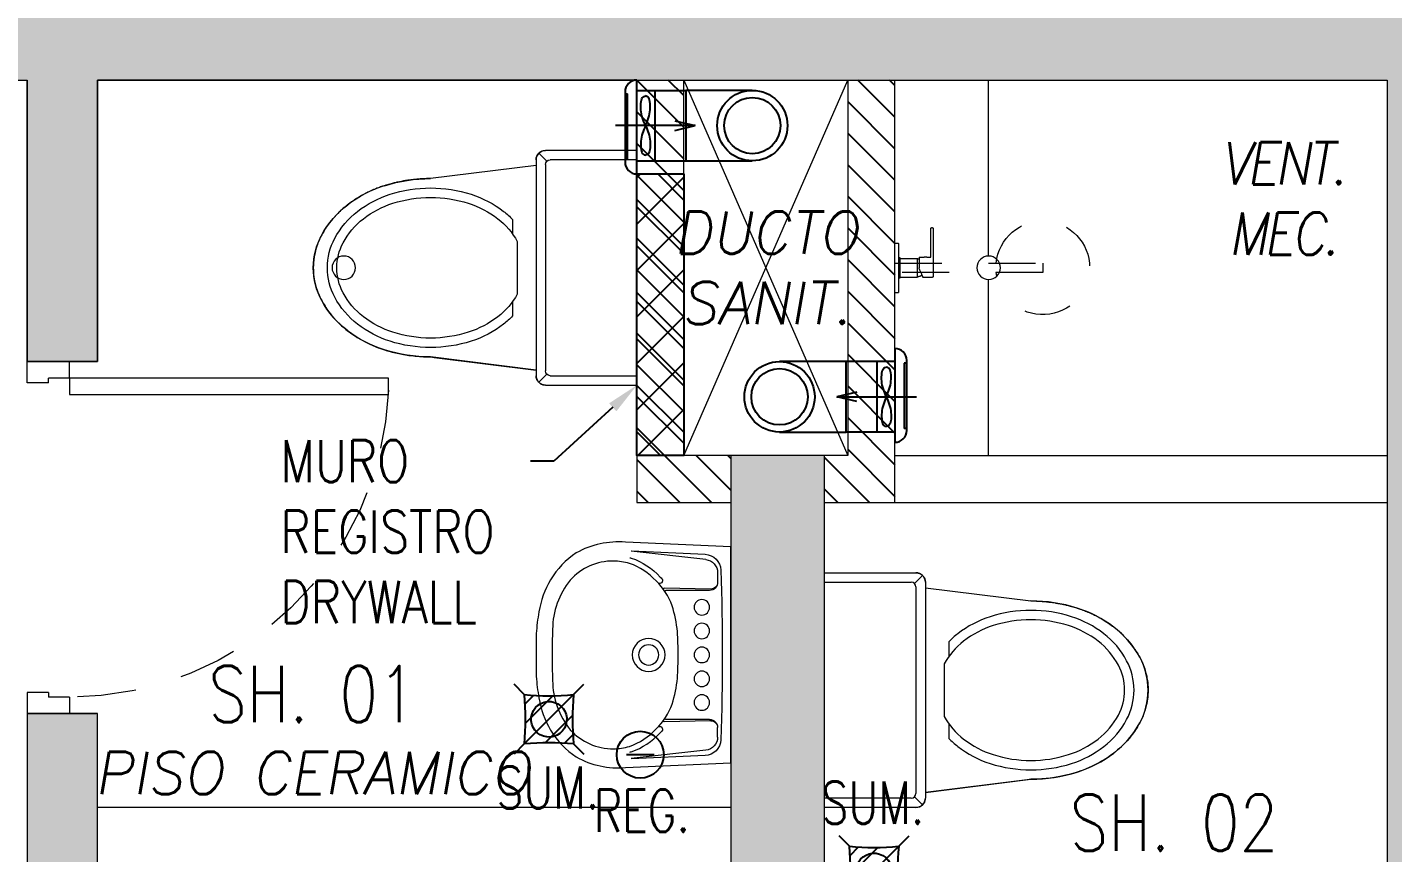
# Model space of a CAD drawing. Header units: millimetres. Extents: x -3 to 53, y -110 to 39.
# Drawn here: x 2.95 to 5.862, y -49.829 to -48.07 of the extents above; entities that cross this region are included whole.
import ezdxf
from ezdxf import colors
from ezdxf.entities.mleader import LeaderData, LeaderLine
from ezdxf.enums import TextEntityAlignment as Align
from ezdxf.math import Vec2, Vec3

# ---------------------------------------------------------------- set-up
doc = ezdxf.new("R2010")
doc.units = ezdxf.units.MM
doc.linetypes.add('HIDDEN2', pattern=[0.1875, 0.125, -0.0625])
for name, color, linetype in [('A-EST HATCH', 8, 'Continuous'), ('A-EST PLACAS', 8, 'Continuous'), ('A-LINEAS', 8, 'Continuous'), ('A-MURO BAJO', 8, 'Continuous'), ('A-SANITARIOS', 8, 'Continuous'), ('A-TEXTO-ACABADO PISO', 8, 'Continuous'), ('A-TEXTO-INDICACIONES', 8, 'Continuous'), ('DLP_MOBILIARIO', 8, 'Continuous'), ('DLP_TEXTO AMBIENTE', 8, 'Continuous'), ('L-06_EQ-FIN-CONT', 8, 'Continuous'), ('L3 Equipos y Ductos', 8, 'Continuous'), ('L4 Linea mediana', 8, 'Continuous'), ('L6 Linea fina', 8, 'Continuous')]:
    doc.layers.add(name, color=color, linetype=linetype)
doc.layers.add('A-MUROS', color=8, linetype='Continuous', lineweight=30)
doc.styles.add('ROMANS', font='ROMANS.shx', dxfattribs={"oblique": 10})
doc.styles.add('TXT_COTAS', font='romans.shx', dxfattribs={"width": 0.8})

# ---------------------------------------------------------------- blocks, each defined once
blk = doc.blocks.new('EST.P11')
at = {"layer": 'A-EST HATCH', "lineweight": 0}
h = blk.add_hatch(color=8, dxfattribs=at)
h.dxf.hatch_style = 1
h.paths.add_polyline_path([(10.5, -2.74), (10.5, 3.375), (12.15, 3.375), (12.15, 3.525), (10.35, 3.525), (10.35, 2.65), (8.85, 2.65), (8.85, 3.15), (8.7, 3.15), (8.7, 2.5), (10.35, 2.5), (10.35, -2.74)])
h.paths.add_polyline_path([(18.45, 7.325), (20.05, 7.325), (20.05, 10.425), (18.85, 10.425), (18.85, 10.575), (20.2, 10.575), (20.2, 7.175), (18.45, 7.175)])
h.paths.add_polyline_path([(17.65, 10.575), (17.5, 10.575), (17.5, 7.175), (17.65, 7.175)])
h.paths.add_polyline_path([(11.85, 11.05), (11.85, 10.9), (12, 10.9), (12, 7.825), (12.15, 7.825), (12.15, 11.05)])
h.paths.add_polyline_path([(22.45, 4.725), (13.05, 4.725), (13.05, 4.875), (16.6, 4.875), (16.6, 6.275), (16.8, 6.275), (16.8, 4.875), (19.7, 4.875), (19.7, 6.275), (19.85, 6.275), (19.85, 4.875), (22.25, 4.875), (22.25, 6.125), (20.6, 6.125), (20.6, 6.275), (22.875, 6.275), (22.875, 6.125), (22.45, 6.125)])
h.paths.add_polyline_path([(15.1, 10.425), (15.1, 7.325), (16.7, 7.325), (16.7, 7.175), (14.95, 7.175), (14.95, 10.575), (16.3, 10.575), (16.3, 10.425)])
h.paths.add_polyline_path([(10.35, 5.75), (8.7, 5.75), (8.7, 5.1), (8.85, 5.1), (8.85, 5.6), (10.35, 5.6), (10.35, 4.725), (12.15, 4.725), (12.15, 4.875), (10.5, 4.875), (10.5, 10.99), (10.35, 10.99)])
h.paths.add_polyline_path([(5.85, 10.9), (5.25, 10.9), (5.25, 11.05), (6, 11.05), (6, 7.65), (4.85, 7.65), (4.85, 7.8), (5.85, 7.8)])
h.paths.add_polyline_path([(4.05, 11.05), (4.05, 7.65), (3.9, 7.65), (3.9, 11.05)])
h.paths.add_polyline_path([(3.1, 7.8), (1.5, 7.8), (1.5, 10.9), (2.7, 10.9), (2.7, 11.05), (1.35, 11.05), (1.35, 7.65), (3.1, 7.65)])
h.paths.add_polyline_path([(4.05, -2.8), (4.05, 0.6), (3.9, 0.6), (3.9, -2.8)])
h.paths.add_polyline_path([(3.1, 0.45), (1.5, 0.45), (1.5, -2.65), (2.7, -2.65), (2.7, -2.8), (1.35, -2.8), (1.35, 0.6), (3.1, 0.6)])
h.paths.add_polyline_path([(8.7, -0.35), (8.85, -0.35), (8.85, -2.65), (9, -2.65), (9, -2.8), (8.7, -2.8)])
h.paths.add_polyline_path([(18.45, 0.925), (20.05, 0.925), (20.05, -2.175), (18.85, -2.175), (18.85, -2.325), (20.2, -2.325), (20.2, 1.075), (18.45, 1.075)])
h.paths.add_polyline_path([(17.65, -2.325), (17.5, -2.325), (17.5, 1.075), (17.65, 1.075)])
h.paths.add_polyline_path([(12.15, -2.8), (11.85, -2.8), (11.85, -2.65), (12, -2.65), (12, 0.425), (12.15, 0.425)])
h.paths.add_polyline_path([(15.1, -2.175), (15.1, 0.925), (16.7, 0.925), (16.7, 1.075), (14.95, 1.075), (14.95, -2.325), (16.3, -2.325), (16.3, -2.175)])
h.paths.add_polyline_path([(6, -2.8), (6, 0.6), (4.85, 0.6), (4.85, 0.45), (5.85, 0.45), (5.85, -2.65), (5.25, -2.65), (5.25, -2.8)])
h.paths.add_polyline_path([(3.0968, 5.55), (2.95, 5.55), (2.95, 6.75), (5.1, 6.75), (5.1, 6.6), (4.65, 6.6), (4.65, 5), (4.45, 5), (4.45, 6.6), (3.1, 6.6), (3.1, 5.55)], flags=17)
h.paths.add_polyline_path([(3.0968, 2.7), (2.95, 2.7), (2.95, 1.5), (5.1, 1.5), (5.1, 1.65), (4.65, 1.65), (4.65, 3.25), (4.45, 3.25), (4.45, 1.65), (3.1, 1.65), (3.1, 2.7)], flags=17)
h.paths.add_polyline_path([(8.8501, 4.2), (6, 4.2), (6, 6.75), (5.85, 6.75), (5.85, 4.2), (3.1, 4.2), (3.1, 4.8), (2.95, 4.8), (2.95, 4.2), (0.15, 4.2), (0.15, 8.25), (0, 8.25), (0, 0), (0.15, 0), (0.15, 4.05), (2.95, 4.05), (2.95, 3.45), (3.1, 3.45), (3.1, 4.05), (5.85, 4.05), (5.85, 1.5), (6, 1.5), (6, 4.05), (8.8501, 4.05)])
h.paths.add_polyline_path([(8.7, 11.05), (8.7, 8.6), (8.85, 8.6), (8.85, 10.9), (9, 10.9), (9, 11.05)])
h.paths.add_polyline_path([(22.9, 4.725), (25, 4.725), (25, 4.875), (23.05, 4.875), (23.05, 8.575), (25, 8.575), (25, 8.725), (23.05, 8.725), (23.05, 10.575), (22.2, 10.575), (22.2, 10.425), (22.9, 10.425)])
h.paths.add_polyline_path([(26.7, 4.725), (26.85, 4.725), (26.85, 8.725), (26.7, 8.725)])
h.paths.add_polyline_path([(47.1, 1.5), (45.2, 1.5), (45.2, 1.65), (46.95, 1.65), (46.95, 4.05), (41.1999, 4.05), (41.1999, 4.2), (46.95, 4.2), (46.95, 6.6), (45.2, 6.6), (45.2, 6.75), (47.1, 6.75)])
h.paths.add_polyline_path([(24.05, 3.525), (25.9, 3.525), (25.9, 3.375), (24.05, 3.375)], flags=17)
h.paths.add_polyline_path([(21.05, 1.975), (21.05, 2.125), (22.85, 2.125), (22.85, 3.375), (20.3, 3.375), (20.3, 1.975), (20.15, 1.975), (20.15, 3.375), (16.8, 3.375), (16.8, 1.975), (16.6, 1.975), (16.6, 3.375), (13.05, 3.375), (13.05, 3.525), (23.05, 3.525), (23.05, 1.975)])
h.paths.add_polyline_path([(23.05, 1.95), (23.05, -1.775), (26.7, -1.775), (26.7, 0.875), (24.35, 0.875), (24.35, 1.425), (24.05, 1.425), (24.05, 1.575), (24.5, 1.575), (24.5, 1.025), (26.7, 1.025), (26.7, 3.525), (26.85, 3.525), (26.85, -1.925), (23.05, -1.925), (23.05, -2.325), (22.2, -2.325), (22.2, -2.175), (22.9, -2.175), (22.9, 1.95)])
h.paths.add_polyline_path([(43.75, 7.8), (45.35, 7.8), (45.35, 7.6), (43.75, 7.6)])
h.paths.add_polyline_path([(43.75, 0.65), (45.35, 0.65), (45.35, 0.45), (43.75, 0.45)])
h.paths.add_polyline_path([(30.85, 2.375), (30.85, 3.525), (29.75, 3.525), (29.75, 2.375), (29.9, 2.375), (29.9, 3.375), (30.75, 3.375), (30.75, 2.375)])
h.paths.add_polyline_path([(39.5497, 4.875), (39.5497, 4.725), (39.7, 4.725), (39.7, 5.6), (41.1999, 5.6), (41.1999, 5.1009), (41.35, 5.1009), (41.35, 5.75), (39.7, 5.75), (39.7, 7.75), (39.55, 7.75), (39.55, 4.875)])
edge = h.paths.add_edge_path()
edge.add_line((30.85, 4.725), (30.85, 4.875))
edge.add_line((30.85, 4.875), (30.85, 5.875))
edge.add_line((30.85, 5.875), (30.75, 5.875))
edge.add_line((30.75, 5.875), (30.75, 4.875))
edge.add_line((30.75, 4.875), (30.35, 4.875))
edge.add_line((30.35, 4.875), (30.35, 5.875))
edge.add_line((30.35, 5.875), (30.2, 5.875))
edge.add_line((30.2, 5.875), (30.2, 4.725))
edge.add_line((30.2, 4.725), (30.85, 4.725))
h.paths.add_polyline_path([(33.45, 5.55), (33.45, 4.95), (33.25, 4.95), (33.25, 5.55), (33.3, 5.55), (33.3, 7.7501), (33.45, 7.7501)])
h.paths.add_polyline_path([(33.45, 2.7), (33.45, 3.3), (33.25, 3.3), (33.25, 2.7), (33.3, 2.7), (33.3, 0.4999), (33.45, 0.4999)])
at = {"layer": 'A-EST PLACAS', "color": 8, "lineweight": 0}
for points in [[(8.8501, 4.2), (6, 4.2), (6, 6.75), (5.85, 6.75), (5.85, 4.2), (3.1, 4.2), (3.1, 4.8), (2.95, 4.8), (2.95, 4.2), (0.15, 4.2), (0.15, 8.25), (0, 8.25), (0, 0), (0.15, 0), (0.15, 4.05), (2.95, 4.05), (2.95, 3.45), (3.1, 3.45), (3.1, 4.05), (5.85, 4.05), (5.85, 1.5), (6, 1.5), (6, 4.05), (8.8501, 4.05)], [(3.0968, 2.7), (2.95, 2.7), (2.95, 1.5), (5.1, 1.5), (5.1, 1.65), (4.65, 1.65), (4.65, 3.25), (4.45, 3.25), (4.45, 1.65), (3.1, 1.65), (3.1, 2.7)]]:
    blk.add_lwpolyline(points, close=True, dxfattribs=at)
blk = doc.blocks.new('*U254')
at = {"color": 8}
for p, q in [((-0.0526, 0.0526), (-0.0746, 0.0746)), ((0.0526, 0.0526), (0.0746, 0.0746)), ((-0.0526, -0.0526), (0.0526, 0.0526)), ((-0.051, 0.0331), (-0.0331, 0.051)), ((-0.0501, -0.008), (0.008, 0.05)), ((-0.008, -0.05), (0.0501, 0.008)), ((-0.0526, -0.0526), (-0.0746, -0.0746)), ((0.0331, -0.051), (0.051, -0.0331)), ((0.0526, -0.0526), (0.0746, -0.0746))]:
    blk.add_line(p, q, dxfattribs=at)
for centre, major_axis, start_param, end_param in [((0, 0.5882), (0.1673, 0.5115), 3.359812, 3.55544), ((-0.5912, 0), (-0.5144, 0.1682), 3.360366, 3.554886), ((0, 0), (0.0118, 0.036), 5.813820330443059, 12.09700563762265), ((0.5912, 0), (-0.5144, 0.1682), 0.218773, 0.413293), ((0, -0.5882), (-0.5115, 0.1673), -1.352577, -1.156949)]:
    blk.add_ellipse(centre, major_axis=major_axis, ratio=1, start_param=start_param, end_param=end_param, dxfattribs=at)
at = {"layer": 'A-TEXTO-INDICACIONES', "color": 8, "style": 'ROMANS', "width": 0.75}
blk.add_text('SUM.', height=0.09, dxfattribs=at).set_placement((-0.1125, -0.1903))
blk = doc.blocks.new('*U255')
at = {"color": 8}
for p, q in [((-0.0526, 0.0526), (-0.0746, 0.0746)), ((0.0526, 0.0526), (0.0746, 0.0746)), ((-0.0526, -0.0526), (0.0526, 0.0526)), ((-0.051, 0.0331), (-0.0331, 0.051)), ((-0.0501, -0.008), (0.008, 0.05)), ((-0.008, -0.05), (0.0501, 0.008)), ((-0.0526, -0.0526), (-0.0746, -0.0746)), ((0.0331, -0.051), (0.051, -0.0331)), ((0.0526, -0.0526), (0.0746, -0.0746))]:
    blk.add_line(p, q, dxfattribs=at)
for centre, major_axis, start_param, end_param in [((0, 0.5882), (0.1673, 0.5115), 3.359812, 3.55544), ((-0.5912, 0), (-0.5144, 0.1682), 3.360366, 3.554886), ((0, 0), (0.0118, 0.036), 5.813820330443059, 12.09700563762265), ((0.5912, 0), (-0.5144, 0.1682), 0.218773, 0.413293), ((0, -0.5882), (-0.5115, 0.1673), -1.352577, -1.156949)]:
    blk.add_ellipse(centre, major_axis=major_axis, ratio=1, start_param=start_param, end_param=end_param, dxfattribs=at)
at = {"layer": 'A-TEXTO-INDICACIONES', "color": 8, "style": 'ROMANS', "width": 0.75}
blk.add_text('SUM.', height=0.09, dxfattribs=at).set_placement((-0.1125, 0.1003))
blk = doc.blocks.new('*U258')
at = {"color": 8, "linetype": 'Continuous'}
blk.add_line((0.0296, 0), (-0.0296, 0), dxfattribs=at)
blk.add_circle((0, 0), 0.05, dxfattribs=at)
at = {"layer": 'A-TEXTO-INDICACIONES', "color": 8, "style": 'ROMANS', "width": 0.75}
blk.add_text('REG.', height=0.09, dxfattribs=at).set_placement((-0.0994, -0.1644))
blk = doc.blocks.new('IISS P11')
at = {"ltscale": 0.05}
for name, p in [('*U254', (2.7124, -8.3622, 0)), ('*U258', (2.907, -8.4376, 0)), ('*U255', (3.4055, -8.6853, 0))]:
    blk.add_blockref(name, p, dxfattribs=at)
blk = doc.blocks.new('TEXTO AMBIENTES P11')
at = {"layer": 'A-TEXTO-ACABADO PISO', "color": 8, "lineweight": 0, "insert": (2.2081, -8.4314), "char_height": 0.09, "attachment_point": 2, "rotation": 0, "style": 'ROMANS'}
blk.add_mtext_dynamic_manual_height_columns('PISO CERAMICO', width=1.20225, gutter_width=12.5, heights=[0], dxfattribs=at)
at = {"layer": 'DLP_TEXTO AMBIENTE', "color": 8, "lineweight": 0, "style": 'ROMANS', "width": 0.8}
for s, p in [('SH. 01', (2.2081, -8.3686)), ('SH. 02', (4.0451, -8.6427))]:
    blk.add_text(s, height=0.12, dxfattribs=at).set_placement(p, align=Align.CENTER)
blk = doc.blocks.new('TEXTO DUCTOS PT')
at = {"layer": 'A-TEXTO-INDICACIONES', "insert": (3.175, -7.4), "char_height": 0.09, "width": 0.4157, "attachment_point": 5, "style": 'ROMANS'}
blk.add_mtext('\\pxsm1,t16;DUCTO SANIT.', dxfattribs=at)
blk = doc.blocks.new('ducha marsano')
at = {"color": 8, "linetype": 'HIDDEN2', "lineweight": 0, "ltscale": 0.5, "extrusion": (-4.9425e-10, -7.91123e-10, -1)}
for p, q in [((-0.01, 0), (0.01, 0)), ((0.01, 0), (0.01, -0.3155)), ((-0.01, -0.3155), (-0.01, 0)), ((-0.0155, -0.058), (-0.0157, -0.058)), ((0.0225, -0.0515), (-0.0001, -0.0515)), ((0.0225, -0.0515), (0.0225, -0.0627)), ((-0.0205, -0.08), (-0.0205, -0.0601)), ((0.021, -0.0815), (-0.019, -0.0815)), ((0.025, -0.0815), (0.021, -0.0815)), ((0.0225, -0.0682), (0.0225, -0.077)), ((0.0225, -0.077), (0.025, -0.077)), ((0.025, -0.077), (0.0771, -0.077)), ((0.0771, -0.0815), (0.025, -0.0815)), ((0.0771, -0.077), (0.0816, -0.077)), ((0.0816, -0.0815), (0.0771, -0.0815)), ((0.0816, -0.077), (0.082, -0.077)), ((0.082, -0.0815), (0.0816, -0.0815)), ((0.082, -0.077), (0.084, -0.077)), ((0.084, -0.0815), (0.082, -0.0815)), ((0.0855, -0.0785), (0.0855, -0.08)), ((0.01, -0.3155), (-0.01, -0.3155))]:
    blk.add_line(p, q, dxfattribs=at)
for centre, radius, start, end in [((-0.0004, -0.0462), 0.02, 323.9581, 354.9298), ((0.0004, -0.0462), 0.02, 185.0702, 195.2705), ((0.019, -0.08), 0.0015, 270, 360), ((-0.084, -0.0785), 0.0015, 90, 180), ((-0.084, -0.08), 0.0015, 180, 270), ((0, -0.3155), 0.1, 95.7392, 84.2608)]:
    blk.add_arc(centre, radius, start, end, dxfattribs=at)
at = {"color": 8, "linetype": 'HIDDEN2', "lineweight": 0, "ltscale": 0.5, "extrusion": (-4.94252e-10, -7.91124e-10, -1)}
blk.add_ellipse((0, -0.0515), major_axis=(-0.0225, -0.0095), ratio=0.001448, start_param=0.425436, end_param=1.567366, dxfattribs=at)
at = {"color": 8, "linetype": 'HIDDEN2', "lineweight": 0, "ltscale": 0.5}
for points, degree in [([(-0.0305, 0), (0, 0), (0.0305, 0)], 2), ([(0.0305, 0), (0.0415, 0), (0.0525, 0)], 2), ([(0.0525, 0), (0.0525, -0.0038), (0.0525, -0.0075)], 2), ([(-0.0525, 0), (-0.0525, -0.0038), (-0.0525, -0.0075)], 2), ([(-0.0525, 0), (-0.0415, 0), (-0.0305, 0)], 2), ([(-0.0525, -0.0075), (-0.0525, -0.0075), (-0.0525, -0.0075)], 2), ([(0.0305, -0.008), (0, -0.008), (-0.0305, -0.008)], 2), ([(-0.0215, -0.008), (-0.0215, -0.0093), (-0.0215, -0.0105)], 2), ([(-0.021, -0.011), (-0.007, -0.011), (0.007, -0.011), (0.021, -0.011)], 3), ([(-0.02, -0.011), (-0.02, -0.0294), (-0.02, -0.0477)], 2), ([(0.02, -0.011), (0.02, -0.0294), (0.02, -0.0477)], 2), ([(0.0215, -0.008), (0.0215, -0.0093), (0.0215, -0.0105)], 2), ([(-0.0197, -0.048), (0, -0.048), (0.0197, -0.048)], 2)]:
    blk.add_open_spline(points, degree=degree, dxfattribs=at)
for points, weights in [([(-0.0525, -0.0075), (-0.0525, -0.0075), (-0.0525, -0.0075)], [1, 0.990847086912, 0.982266230892]), ([(-0.052, -0.008), (-0.0525, -0.008), (-0.0525, -0.0075)], [1, 0.707106781193, 1]), ([(-0.0215, -0.0105), (-0.0215, -0.011), (-0.021, -0.011)], [1, 0.70710678154, 1]), ([(0.0211, -0.011), (0.0211, -0.011), (0.021, -0.011)], [1, 0.992411795776, 1]), ([(0.052, -0.008), (0.0521, -0.008), (0.0521, -0.008)], [1, 0.992411795771, 1]), ([(-0.02, -0.0477), (-0.02, -0.048), (-0.0197, -0.048)], [1, 0.707106780138, 1]), ([(0.02, -0.0477), (0.02, -0.048), (0.0197, -0.048)], [1, 0.707106779703, 1])]:
    blk.add_rational_spline(points, weights, degree=2, dxfattribs=at)
for points, knots in [([(-0.0305, -0.008), (-0.0332, -0.008), (-0.0374, -0.008), (-0.0424, -0.008), (-0.0458, -0.008), (-0.0486, -0.008), (-0.0512, -0.008), (-0.052, -0.008), (-0.052, -0.008)], [0, 0, 0, 0, 8.104572, 12.495263, 16.885954, 21.276645, 25.667336, 33.771908, 33.771908, 33.771908, 33.771908]), ([(0.052, -0.008), (0.052, -0.008), (0.0512, -0.008), (0.0486, -0.008), (0.0458, -0.008), (0.0424, -0.008), (0.0374, -0.008), (0.0332, -0.008), (0.0305, -0.008)], [0, 0, 0, 0, 8.104572, 12.495263, 16.885954, 21.276645, 25.667336, 33.771908, 33.771908, 33.771908, 33.771908]), ([(0.0225, -0.0682), (0.0225, -0.0682), (0.0225, -0.0682), (0.0225, -0.0679), (0.0224, -0.0677), (0.0224, -0.0672), (0.0224, -0.0669), (0.0223, -0.0662), (0.0223, -0.0658), (0.0223, -0.0652), (0.0223, -0.0648), (0.0224, -0.0641), (0.0224, -0.0638), (0.0224, -0.0633), (0.0225, -0.0631), (0.0225, -0.0628), (0.0225, -0.0627), (0.0225, -0.0627)], [0.4148436, 0.4148436, 0.4148436, 0.4148436, 0.5185541, 0.5185541, 0.6222645, 0.6222645, 0.7259759, 0.7259759, 0.8296873, 0.8296873, 0.9333987, 0.9333987, 1.03711, 1.03711, 1.1408205, 1.1408205, 1.2445309, 1.2445309, 1.2445309, 1.2445309])]:
    blk.add_open_spline(points, degree=3, knots=knots, dxfattribs=at)
for points, weights, degree, knots in [([(0.0211, -0.011), (0.0211, -0.011), (0.0211, -0.011), (0.0211, -0.011), (0.0214, -0.0109), (0.0215, -0.0107), (0.0215, -0.0105)], [0.918641037743, 0.918640949346, 0.918640860949, 0.918640772552, 0.789223156395, 0.789223156395, 0.918640772552], 3, [0.1238988, 0.1238988, 0.1238988, 0.1238988, 0.1238993, 0.1238993, 0.1238993, 0.78603, 0.78603, 0.78603, 0.78603]), ([(0.0521, -0.008), (0.0521, -0.008), (0.0521, -0.008), (0.0525, -0.0079), (0.0525, -0.0075)], [0.918641037749, 0.918640905153, 0.918640772558, 0.724517853988, 0.918640772558], 2, [0.1238988, 0.1238988, 0.1238988, 0.1238993, 0.1238993, 0.7860311, 0.7860311, 0.7860311])]:
    blk.add_rational_spline(points, weights, degree=degree, knots=knots, dxfattribs=at)
blk = doc.blocks.new('SIFON JET_PLANTA')
at = {"color": 8, "lineweight": 0, "extrusion": (-2.64698e-23, 6.61744e-24, -1)}
for p, q in [((-0.2149, 0.2323, 0), (-0.2142, 0.2356, 0)), ((-0.2142, 0.2356, 0), (-0.2129, 0.239, 0)), ((-0.2129, 0.239, 0), (-0.211, 0.2419, 0)), ((-0.211, 0.2419, 0), (-0.2091, 0.2441, 0)), ((-0.2091, 0.2441, 0), (-0.2077, 0.2455, 0)), ((-0.2077, 0.2455, 0), (-0.2055, 0.247, 0)), ((-0.2055, 0.247, 0), (-0.2007, 0.2492, 0)), ((-0.2007, 0.2492, 0), (-0.195, 0.25, 0)), ((-0.195, 0.25, 0), (-0.195, 0.25, 0)), ((-0.195, 0.25, 0), (-0.1605, 0.25, 0)), ((-0.1605, 0.25, 0), (-0.0975, 0.25, 0)), ((-0.0975, 0.25, 0), (-0.0323, 0.25, 0)), ((-0.0323, 0.25, 0), (0, 0.25, 0)), ((0, 0.25, 0), (0, -0.25, 0)), ((-0.4322, 0.191, 0), (-0.215, 0.2181, 0)), ((-0.215, 0.2278, 0), (-0.2149, 0.2323, 0)), ((-0.215, 0.2234, 0), (-0.215, 0.2278, 0)), ((-0.215, 0.2181, 0), (-0.215, 0.2234, 0)), ((-0.5465, 0.1722, 0), (-0.5385, 0.1749, 0)), ((-0.5385, 0.1749, 0), (-0.5346, 0.176, 0)), ((-0.5346, 0.176, 0), (-0.5265, 0.1784, 0)), ((-0.5265, 0.1784, 0), (-0.5216, 0.1797, 0)), ((-0.5216, 0.1797, 0), (-0.5148, 0.1813, 0)), ((-0.5148, 0.1813, 0), (-0.5079, 0.1829, 0)), ((-0.5079, 0.1829, 0), (-0.5016, 0.1842, 0)), ((-0.5016, 0.1842, 0), (-0.4865, 0.1867, 0)), ((-0.4865, 0.1867, 0), (-0.4763, 0.188, 0)), ((-0.4763, 0.188, 0), (-0.4726, 0.1884, 0)), ((-0.4726, 0.1884, 0), (-0.4636, 0.1892, 0)), ((-0.4636, 0.1892, 0), (-0.4549, 0.1897, 0)), ((-0.4549, 0.1897, 0), (-0.449, 0.1899, 0)), ((-0.449, 0.1899, 0), (-0.44, 0.19, 0)), ((-0.44, 0.19, 0), (-0.4322, 0.191, 0)), ((-0.6061, 0.142, 0), (-0.6, 0.1461, 0)), ((-0.6, 0.1461, 0), (-0.5963, 0.1484, 0)), ((-0.5963, 0.1484, 0), (-0.5908, 0.1517, 0)), ((-0.5908, 0.1517, 0), (-0.5862, 0.1543, 0)), ((-0.5862, 0.1543, 0), (-0.5794, 0.158, 0)), ((-0.5794, 0.158, 0), (-0.5693, 0.1629, 0)), ((-0.5693, 0.1629, 0), (-0.5517, 0.1703, 0)), ((-0.5517, 0.1703, 0), (-0.5465, 0.1722, 0)), ((-0.6386, 0.1152, 0), (-0.6326, 0.121, 0)), ((-0.6326, 0.121, 0), (-0.6299, 0.1235, 0)), ((-0.6299, 0.1235, 0), (-0.6251, 0.1276, 0)), ((-0.6251, 0.1276, 0), (-0.6206, 0.1314, 0)), ((-0.6206, 0.1314, 0), (-0.6168, 0.1344, 0)), ((-0.6168, 0.1344, 0), (-0.6106, 0.1389, 0)), ((-0.6106, 0.1389, 0), (-0.6061, 0.142, 0)), ((-0.6634, 0.0845, 0), (-0.6611, 0.088, 0)), ((-0.6611, 0.088, 0), (-0.657, 0.0936, 0)), ((-0.657, 0.0936, 0), (-0.6534, 0.0984, 0)), ((-0.657, 0.0936, 0), (-0.657, 0.0936, 0)), ((-0.6534, 0.0984, 0), (-0.6503, 0.1023, 0)), ((-0.6534, 0.0984, 0), (-0.6534, 0.0984, 0)), ((-0.6503, 0.1023, 0), (-0.6453, 0.108, 0)), ((-0.6453, 0.108, 0), (-0.6386, 0.1152, 0)), ((-0.6779, 0.0582, 0), (-0.6745, 0.0655, 0)), ((-0.6745, 0.0655, 0), (-0.6722, 0.0699, 0)), ((-0.6745, 0.0655, 0), (-0.6745, 0.0655, 0)), ((-0.6722, 0.0699, 0), (-0.6705, 0.0728, 0)), ((-0.6705, 0.0728, 0), (-0.669, 0.0755, 0)), ((-0.669, 0.0755, 0), (-0.6672, 0.0785, 0)), ((-0.6672, 0.0785, 0), (-0.665, 0.082, 0)), ((-0.665, 0.082, 0), (-0.6634, 0.0845, 0)), ((-0.6872, 0.0284, 0), (-0.6867, 0.031, 0)), ((-0.6867, 0.031, 0), (-0.6855, 0.0361, 0)), ((-0.6855, 0.0361, 0), (-0.6838, 0.0421, 0)), ((-0.6855, 0.0361, 0), (-0.6855, 0.0361, 0)), ((-0.6838, 0.0421, 0), (-0.6819, 0.048, 0)), ((-0.6838, 0.0421, 0), (-0.6838, 0.0421, 0)), ((-0.6819, 0.048, 0), (-0.6804, 0.0521, 0)), ((-0.6804, 0.0521, 0), (-0.6793, 0.0547, 0)), ((-0.6793, 0.0547, 0), (-0.6779, 0.0582, 0)), ((-0.69, 0, 0), (-0.6899, 0.0044, 0)), ((-0.6899, 0.0044, 0), (-0.6897, 0.0096, 0)), ((-0.6897, 0.0096, 0), (-0.6893, 0.014, 0)), ((-0.6893, 0.014, 0), (-0.6887, 0.0194, 0)), ((-0.6887, 0.0194, 0), (-0.6881, 0.0236, 0)), ((-0.6881, 0.0236, 0), (-0.6872, 0.0284, 0)), ((-0.6881, 0.0236, 0), (-0.6881, 0.0236, 0)), ((-0.6899, -0.0065, 0), (-0.69, 0, 0)), ((-0.6896, -0.0111, 0), (-0.6899, -0.0065, 0)), ((-0.6891, -0.0164, 0), (-0.6896, -0.0111, 0)), ((-0.6881, -0.0232, 0), (-0.6891, -0.0164, 0)), ((-0.6876, -0.0264, 0), (-0.6881, -0.0232, 0)), ((-0.687, -0.0296, 0), (-0.6876, -0.0264, 0)), ((-0.6864, -0.0321, 0), (-0.687, -0.0296, 0)), ((-0.6855, -0.0361, 0), (-0.6864, -0.0321, 0)), ((-0.6838, -0.0419, 0), (-0.6855, -0.0361, 0)), ((-0.6827, -0.0457, 0), (-0.6838, -0.0419, 0)), ((-0.6814, -0.0492, 0), (-0.6827, -0.0457, 0)), ((-0.6803, -0.0522, 0), (-0.6814, -0.0492, 0)), ((-0.6792, -0.0551, 0), (-0.6803, -0.0522, 0)), ((-0.6779, -0.0581, 0), (-0.6792, -0.0551, 0)), ((-0.677, -0.0602, 0), (-0.6779, -0.0581, 0)), ((-0.6751, -0.0642, 0), (-0.677, -0.0602, 0)), ((-0.6722, -0.0699, 0), (-0.6751, -0.0642, 0)), ((-0.6706, -0.0727, 0), (-0.6722, -0.0699, 0)), ((-0.6679, -0.0774, 0), (-0.6706, -0.0727, 0)), ((-0.6646, -0.0826, 0), (-0.6679, -0.0774, 0)), ((-0.6623, -0.0862, 0), (-0.6646, -0.0826, 0)), ((-0.6599, -0.0897, 0), (-0.6623, -0.0862, 0)), ((-0.6554, -0.0958, 0), (-0.6599, -0.0897, 0)), ((-0.6494, -0.1032, 0), (-0.6554, -0.0958, 0)), ((-0.6458, -0.1074, 0), (-0.6494, -0.1032, 0)), ((-0.64, -0.1137, 0), (-0.6458, -0.1074, 0)), ((-0.6379, -0.1158, 0), (-0.64, -0.1137, 0)), ((-0.6347, -0.119, 0), (-0.6379, -0.1158, 0)), ((-0.6335, -0.1201, 0), (-0.6347, -0.119, 0)), ((-0.6347, -0.119, 0), (-0.6347, -0.119, 0)), ((-0.6318, -0.1217, 0), (-0.6335, -0.1201, 0)), ((-0.6305, -0.123, 0), (-0.6318, -0.1217, 0)), ((-0.6318, -0.1217, 0), (-0.6318, -0.1217, 0)), ((-0.6288, -0.1244, 0), (-0.6305, -0.123, 0)), ((-0.6276, -0.1255, 0), (-0.6288, -0.1244, 0)), ((-0.6262, -0.1268, 0), (-0.6276, -0.1255, 0)), ((-0.6245, -0.1281, 0), (-0.6262, -0.1268, 0)), ((-0.6235, -0.1291, 0), (-0.6245, -0.1281, 0)), ((-0.6245, -0.1281, 0), (-0.6245, -0.1281, 0)), ((-0.6223, -0.13, 0), (-0.6235, -0.1291, 0)), ((-0.6215, -0.1307, 0), (-0.6223, -0.13, 0)), ((-0.6204, -0.1315, 0), (-0.6215, -0.1307, 0)), ((-0.6193, -0.1324, 0), (-0.6204, -0.1315, 0)), ((-0.6179, -0.1335, 0), (-0.6193, -0.1324, 0)), ((-0.6168, -0.1344, 0), (-0.6179, -0.1335, 0)), ((-0.6153, -0.1355, 0), (-0.6168, -0.1344, 0)), ((-0.6142, -0.1363, 0), (-0.6153, -0.1355, 0)), ((-0.612, -0.1379, 0), (-0.6142, -0.1363, 0)), ((-0.6086, -0.1403, 0), (-0.612, -0.1379, 0)), ((-0.607, -0.1415, 0), (-0.6086, -0.1403, 0)), ((-0.6058, -0.1422, 0), (-0.607, -0.1415, 0)), ((-0.6039, -0.1435, 0), (-0.6058, -0.1422, 0)), ((-0.602, -0.1448, 0), (-0.6039, -0.1435, 0)), ((-0.6004, -0.1458, 0), (-0.602, -0.1448, 0)), ((-0.5987, -0.1469, 0), (-0.6004, -0.1458, 0)), ((-0.5964, -0.1483, 0), (-0.5987, -0.1469, 0)), ((-0.595, -0.1492, 0), (-0.5964, -0.1483, 0)), ((-0.5936, -0.15, 0), (-0.595, -0.1492, 0)), ((-0.5918, -0.1511, 0), (-0.5936, -0.15, 0)), ((-0.5896, -0.1524, 0), (-0.5918, -0.1511, 0)), ((-0.5871, -0.1538, 0), (-0.5896, -0.1524, 0)), ((-0.5833, -0.1559, 0), (-0.5871, -0.1538, 0)), ((-0.5781, -0.1587, 0), (-0.5833, -0.1559, 0)), ((-0.5759, -0.1598, 0), (-0.5781, -0.1587, 0)), ((-0.5738, -0.1608, 0), (-0.5759, -0.1598, 0)), ((-0.5702, -0.1625, 0), (-0.5738, -0.1608, 0)), ((-0.5675, -0.1637, 0), (-0.5702, -0.1625, 0)), ((-0.5659, -0.1645, 0), (-0.5675, -0.1637, 0)), ((-0.5644, -0.1652, 0), (-0.5659, -0.1645, 0)), ((-0.5614, -0.1664, 0), (-0.5644, -0.1652, 0)), ((-0.5598, -0.1671, 0), (-0.5614, -0.1664, 0)), ((-0.5568, -0.1683, 0), (-0.5598, -0.1671, 0)), ((-0.5543, -0.1693, 0), (-0.5568, -0.1683, 0)), ((-0.551, -0.1706, 0), (-0.5543, -0.1693, 0)), ((-0.5491, -0.1713, 0), (-0.551, -0.1706, 0)), ((-0.5465, -0.1722, 0), (-0.5491, -0.1713, 0)), ((-0.5449, -0.1728, 0), (-0.5465, -0.1722, 0)), ((-0.5428, -0.1735, 0), (-0.5449, -0.1728, 0)), ((-0.5412, -0.174, 0), (-0.5428, -0.1735, 0)), ((-0.5385, -0.1749, 0), (-0.5412, -0.174, 0)), ((-0.5352, -0.1759, 0), (-0.5385, -0.1749, 0)), ((-0.5385, -0.1749, 0), (-0.5385, -0.1749, 0)), ((-0.5321, -0.1768, 0), (-0.5352, -0.1759, 0)), ((-0.5296, -0.1775, 0), (-0.5321, -0.1768, 0)), ((-0.5267, -0.1783, 0), (-0.5296, -0.1775, 0)), ((-0.5238, -0.1791, 0), (-0.5267, -0.1783, 0)), ((-0.5267, -0.1783, 0), (-0.5267, -0.1783, 0)), ((-0.5217, -0.1796, 0), (-0.5238, -0.1791, 0)), ((-0.5177, -0.1807, 0), (-0.5217, -0.1796, 0)), ((-0.5151, -0.1813, 0), (-0.5177, -0.1807, 0)), ((-0.5118, -0.1821, 0), (-0.5151, -0.1813, 0)), ((-0.5094, -0.1826, 0), (-0.5118, -0.1821, 0)), ((-0.5066, -0.1832, 0), (-0.5094, -0.1826, 0)), ((-0.5022, -0.184, 0), (-0.5066, -0.1832, 0)), ((-0.4974, -0.1849, 0), (-0.5022, -0.184, 0)), ((-0.495, -0.1854, 0), (-0.4974, -0.1849, 0)), ((-0.4974, -0.1849, 0), (-0.4974, -0.1849, 0)), ((-0.4936, -0.1856, 0), (-0.495, -0.1854, 0)), ((-0.4916, -0.1859, 0), (-0.4936, -0.1856, 0)), ((-0.4884, -0.1864, 0), (-0.4916, -0.1859, 0)), ((-0.4862, -0.1867, 0), (-0.4884, -0.1864, 0)), ((-0.4824, -0.1872, 0), (-0.4862, -0.1867, 0)), ((-0.4812, -0.1874, 0), (-0.4824, -0.1872, 0)), ((-0.4785, -0.1877, 0), (-0.4812, -0.1874, 0)), ((-0.4761, -0.188, 0), (-0.4785, -0.1877, 0)), ((-0.4735, -0.1883, 0), (-0.4761, -0.188, 0)), ((-0.4695, -0.1887, 0), (-0.4735, -0.1883, 0)), ((-0.4651, -0.189, 0), (-0.4695, -0.1887, 0)), ((-0.4639, -0.1891, 0), (-0.4651, -0.189, 0)), ((-0.4651, -0.189, 0), (-0.4651, -0.189, 0)), ((-0.4619, -0.1893, 0), (-0.4639, -0.1891, 0)), ((-0.4592, -0.1894, 0), (-0.4619, -0.1893, 0)), ((-0.4568, -0.1896, 0), (-0.4592, -0.1894, 0)), ((-0.455, -0.1897, 0), (-0.4568, -0.1896, 0)), ((-0.4518, -0.1898, 0), (-0.455, -0.1897, 0)), ((-0.449, -0.1899, 0), (-0.4518, -0.1898, 0)), ((-0.4467, -0.1899, 0), (-0.449, -0.1899, 0)), ((-0.4428, -0.19, 0), (-0.4467, -0.1899, 0)), ((-0.44, -0.19, 0), (-0.4428, -0.19, 0)), ((-0.215, -0.2181, 0), (-0.44, -0.19, 0)), ((-0.215, -0.227, 0), (-0.215, -0.2181, 0)), ((-0.215, -0.23, 0), (-0.215, -0.227, 0)), ((-0.2147, -0.2335, 0), (-0.215, -0.23, 0)), ((-0.2138, -0.2369, 0), (-0.2147, -0.2335, 0)), ((-0.2126, -0.2395, 0), (-0.2138, -0.2369, 0)), ((-0.2138, -0.2369, 0), (-0.2138, -0.2369, 0)), ((-0.2108, -0.2423, 0), (-0.2126, -0.2395, 0)), ((-0.2126, -0.2395, 0), (-0.2126, -0.2395, 0)), ((-0.2091, -0.2441, 0), (-0.2108, -0.2423, 0)), ((-0.2108, -0.2423, 0), (-0.2108, -0.2423, 0)), ((-0.2108, -0.2423, 0), (-0.2108, -0.2423, 0)), ((-0.209, -0.244, 0), (-0.2091, -0.2441, 0)), ((-0.2067, -0.2462, 0), (-0.209, -0.244, 0)), ((-0.209, -0.244, 0), (-0.209, -0.244, 0)), ((-0.2029, -0.2484, 0), (-0.2067, -0.2462, 0)), ((-0.2067, -0.2462, 0), (-0.2067, -0.2462, 0)), ((-0.1995, -0.2495, 0), (-0.2029, -0.2484, 0)), ((-0.2029, -0.2484, 0), (-0.2029, -0.2484, 0)), ((-0.195, -0.25, 0), (-0.1995, -0.2495, 0)), ((0, -0.25, 0), (-0.195, -0.25, 0))]:
    blk.add_line(p, q, dxfattribs=at)
at = {"color": 8, "lineweight": 0}
for p, q in [((-0.2091, 0.2441, 0), (-0.1921, 0.2271, 0)), ((-0.195, 0.25, 0), (0, 0.25, 0)), ((0, 0.25, 0), (0, -0.25, 0)), ((-0.215, 0.2181, 0), (-0.44, 0.19, 0)), ((-0.215, -0.23, 0), (-0.215, 0.23, 0)), ((-0.195, -0.22, 0), (-0.195, 0.22, 0)), ((-0.185, 0.23, 0), (0, 0.23, 0)), ((-0.265, 0.0718, 0), (-0.265, 0.1028, 0)), ((-0.255, -0.0562, 0), (-0.255, 0.0562, 0)), ((-0.265, -0.1028, 0), (-0.265, -0.0718, 0)), ((-0.215, -0.2181, 0), (-0.44, -0.19, 0)), ((-0.2091, -0.2441, 0), (-0.1921, -0.2271, 0)), ((0, -0.23, 0), (-0.185, -0.23, 0)), ((0, -0.25, 0), (-0.195, -0.25, 0))]:
    blk.add_line(p, q, dxfattribs=at)
at = {"color": 8, "lineweight": 0, "elevation": 0}
for points in [[(-0.265, 0.1028, 0.0362), (-0.2844, 0.1202, 0.08725), (-0.3535, 0.1565, 0.077598), (-0.44, 0.17, 0.077598), (-0.5265, 0.1565, 0.08725), (-0.5956, 0.1202, 0.105601), (-0.6443, 0.0627, 0.12364), (-0.66, 0, 0.12364), (-0.6443, -0.0627, 0.105601), (-0.5956, -0.1202, 0.08725), (-0.5265, -0.1565, 0.077598), (-0.44, -0.17, 0.077598)], [(-0.255, 0.0562, 0.100268), (-0.2967, 0.1044, 0.08725), (-0.3596, 0.1374, 0.077598), (-0.44, 0.15, 0.077598), (-0.5204, 0.1374, 0.08725), (-0.5833, 0.1044, 0.105601), (-0.6266, 0.0532, 0.12364), (-0.64, 0, 0.12364), (-0.6266, -0.0532, 0.105601), (-0.5833, -0.1044, 0.08725), (-0.5204, -0.1374, 0.077598), (-0.44, -0.15, 0.077598)], [(-0.44, -0.15, 0.077598), (-0.3596, -0.1374, 0.08725), (-0.2967, -0.1044, 0.100268), (-0.255, -0.0562, 0.12364)], [(-0.44, -0.17, 0.077598), (-0.3535, -0.1565, 0.08725), (-0.2844, -0.1202, 0.0362), (-0.265, -0.1028, 0.12364)]]:
    blk.add_lwpolyline(points, format="xyb", dxfattribs=at)
at = {"color": 8, "lineweight": 0}
for centre, radius, start, end in [((-0.195, 0.23, 0), 0.02, 90, 180), ((-0.185, 0.22, 0), 0.01, 90, 180), ((-0.4613, -0.0702, 0), 0.257, 107.4741, 127.2348), ((-0.44, -0.1379, 0), 0.3279, 90, 107.4741), ((-0.4939, -0.0273, 0), 0.203, 127.2348, 151.4088), ((-0.544, 0, 0), 0.146, 151.4088, 180), ((-0.544, 0, 0), 0.146, 180, 208.5912), ((-0.4939, 0.0273, 0), 0.203, 208.5912, 232.7652), ((-0.4613, 0.0702, 0), 0.257, 232.7652, 252.5259), ((-0.44, 0.1379, 0), 0.3279, 252.5259, 270), ((-0.195, -0.23, 0), 0.02, 180, 270), ((-0.185, -0.22, 0), 0.01, 180, 270)]:
    blk.add_arc(centre, radius, start, end, dxfattribs=at)
blk = doc.blocks.new('BOWL-ITALGRIF_VARADERO_01')
at = {"color": 8, "lineweight": 0}
for p, q in [((-0.2032, -0.1971), (-0.2208, -0.038)), ((0.2032, -0.1971), (0.2208, -0.038)), ((-0.1404, -0.2077), (-0.1424, -0.1083)), ((-0.1375, -0.205), (-0.1375, -0.1117)), ((0.1375, -0.205), (0.1375, -0.1117)), ((0.1404, -0.2077), (0.1424, -0.1083)), ((-0.1753, -0.222), (-0.1544, -0.222)), ((0.1753, -0.222), (0.1544, -0.222))]:
    blk.add_line(p, q, dxfattribs=at)
for points in [[(-0.0917, 0.1589, -0.02989), (-0.0456, 0.1646, -0.007822), (0.0456, 0.1646, -0.02989), (0.0918, 0.1589, -0.091737), (0.1601, 0.1343, -0.112496), (0.2175, 0.0792, -0.147885), (0.2402, -0.0257), (0.23, -0.25), (-0.23, -0.25), (-0.2402, -0.0257, -0.147885), (-0.2175, 0.0792, -0.112496), (-0.1601, 0.1343, -0.091737)], [(-0.0496, -0.1363, -0.062677), (-0.1048, -0.1249, -0.110639), (-0.1576, -0.091, -0.120976), (-0.195, -0.0344, -0.061198), (-0.2, 0, -0.21707), (-0.1593, 0.092, -0.174983), (-0.0545, 0.1298, -0.010618), (0, 0.131, -0.010618), (0.0545, 0.1298, -0.174983), (0.1593, 0.092, -0.21707), (0.2, 0, -0.061198), (0.195, -0.0344, -0.120976), (0.1576, -0.091, -0.110639), (0.1048, -0.1249, -0.062677), (0.0496, -0.1363, -0.017583), (0, -0.138, -0.017583)]]:
    blk.add_lwpolyline(points, format="xyb", close=True, dxfattribs=at)
for points in [[(-0.2216, -0.0381), (-0.2145, -0.1954, 0.390823), (-0.1807, -0.2288, 0.017524), (0.1807, -0.2288, 0.390823), (0.2145, -0.1954), (0.2216, -0.0381)], [(-0.2072, -0.035, 0.005), (-0.2064, -0.038, 0.121292), (-0.166, -0.0996, 0.007977), (-0.1624, -0.1031)], [(0.2072, -0.035, -0.005), (0.2064, -0.038, -0.121292), (0.166, -0.0996, -0.007977), (0.1624, -0.1031)]]:
    blk.add_lwpolyline(points, format="xyb", dxfattribs=at)
for centre, radius in [((0, -0.075), 0.035), ((0, -0.075), 0.0215), ((-0.1015, -0.1885), 0.0165), ((-0.051, -0.1885), 0.0165), ((0, -0.1885), 0.0165), ((0.051, -0.1885), 0.0165), ((0.1015, -0.1885), 0.0165)]:
    blk.add_circle(centre, radius, dxfattribs=at)
for centre, radius, start, end in [((-0.1583, -0.0987), 0.006, 226.6431, 46.6431), ((-0.1404, -0.1083), 0.002, 54.3619, 181.1374), ((-0.1355, -0.1117), 0.002, 56.7109, 180), ((0.1355, -0.1117), 0.002, 0, 123.2891), ((0.1404, -0.1083), 0.002, 358.8626, 125.6381), ((0.1583, -0.0987), 0.006, 133.3569, 313.3569), ((0.1048, -0.1249), 9.094947017729287e-16, 0, 217.6714), ((-0.1753, -0.194), 0.028, 186.3111, 270), ((0.1753, -0.194), 0.028, 270, 353.6889), ((-0.1545, -0.205), 0.017, 270, 0), ((-0.1544, -0.208), 0.014, 270, 1.1374), ((0.1545, -0.205), 0.017, 180, 270), ((0.1544, -0.208), 0.014, 178.8626, 270)]:
    blk.add_arc(centre, radius, start, end, dxfattribs=at)
blk = doc.blocks.new('*U144')
at = {"color": 8, "lineweight": 0}
for p, q in [((0.01, 0.705), (0.01, 0.75)), ((0.1, 0.715), (0.1, 0.75)), ((0.055, 0.705), (0.01, 0.705)), ((0.1, 0.715), (0.055, 0.715)), ((0.055, 0.705), (0.055, 0.715)), ((0.055, 0.045), (0.01, 0.045)), ((0.01, 0.045), (0.01, 0)), ((0.055, 0.045), (0.055, 0.035)), ((0.1, 0.035), (0.055, 0.035)), ((0.1, 0.035), (0.1, 0))]:
    blk.add_line(p, q, dxfattribs=at)
blk.add_lwpolyline([(0.78, 0.07), (0.78, 0.035), (0.1, 0.035), (0.1, 0.07)], close=True, dxfattribs=at)
at = {"color": 8, "linetype": 'HIDDEN2', "lineweight": 0}
blk.add_arc((0.0996, 0.0341), 0.6809, 2.2301, 89.9672, dxfattribs=at)
blk = doc.blocks.new('DPTO 65_D1')
at = {"layer": 'A-LINEAS', "color": 8, "lineweight": 0}
for p, q in [((-4.5001, 0.875), (-4.1501, 0.075)), ((-4.5001, 0.075), (-4.1501, 0.875)), ((-3.8501, 0.875), (-3.8501, 0.5)), ((-3.8501, 0.45), (-3.8501, 0.075))]:
    blk.add_line(p, q, dxfattribs=at)
for centre in [(-5.2251, 0.475, 0), (-3.8501, 0.475, 0)]:
    blk.add_circle(centre, 0.025, dxfattribs=at)
at = {"layer": 'A-MURO BAJO', "color": 8, "lineweight": 0}
for p, q in [((-4.4001, 1.625), (-5.7501, 1.625)), ((-4.0501, 0.975), (-3.0001, 0.975)), ((-4.0501, 0.875), (-3.0001, 0.875))]:
    blk.add_line(p, q, dxfattribs=at)
at = {"layer": 'A-MUROS', "color": 8, "lineweight": 0}
for p, q in [((-5.9001, 1.425), (-5.9001, 2.625)), ((-3.0001, 0.075), (-3.0001, 2.625)), ((-5.7501, 2.475), (-5.7501, 1.425)), ((-4.4001, 0.975), (-4.4001, 2.475)), ((-4.2001, 2.475), (-4.2001, 0.975)), ((-5.9001, 1.425), (-5.7533, 1.425)), ((-4.6001, 0.075), (-4.6001, 0.975)), ((-4.6001, 0.975), (-4.4001, 0.975)), ((-4.2001, 0.975), (-4.0501, 0.975)), ((-4.0501, 0.975), (-4.0501, 0.075)), ((-5.7501, 0.675), (-5.9001, 0.675)), ((-5.9001, 0.675), (-5.9001, 0.075)), ((-5.7501, 0.075), (-5.7501, 0.675)), ((-4.6001, 0.075), (-5.7501, 0.075)), ((-4.0501, 0.075), (-3.0001, 0.075))]:
    blk.add_line(p, q, dxfattribs=at)
at = {"layer": 'A-MUROS', "color": 8, "lineweight": 0, "elevation": 0}
blk.add_lwpolyline([(-4.1501, 0.875), (-4.5001, 0.875), (-4.5001, 0.075), (-4.1501, 0.075)], close=True, dxfattribs=at)
at = {"layer": 'A-SANITARIOS', "color": 8, "lineweight": 0, "extrusion": (-3.60286e-08, 4.49068e-08, -1), "zscale": -1, "rotation": 1.331223222925988e-06}
blk.add_blockref('SIFON JET_PLANTA', (4.2001, 1.375, 0), dxfattribs=at)
at = {"layer": 'A-SANITARIOS', "color": 8, "lineweight": 0, "rotation": 90}
blk.add_blockref('BOWL-ITALGRIF_VARADERO_01', (-4.6501, 1.3, 0), dxfattribs=at)
at = {"layer": 'A-SANITARIOS', "color": 8, "lineweight": 0, "extrusion": (-3.60286e-08, -4.49068e-08, 1), "rotation": 1.331223285225882e-06}
blk.add_blockref('SIFON JET_PLANTA', (-4.6001, 0.475, 0), dxfattribs=at)
at = {"layer": 'A-SANITARIOS', "color": 8, "lineweight": 0, "extrusion": (7.91123e-10, 4.9425e-10, -1), "rotation": 270.0000007003572}
blk.add_blockref('ducha marsano', (4.0501, 0.475, 0), dxfattribs=at)
at = {"layer": 'DLP_MOBILIARIO', "color": 8, "lineweight": 0}
blk.add_blockref('*U144', (-5.9101, 0.675, 0), dxfattribs=at)
blk = doc.blocks.new('TEXTO NOTAS P11')
at = {"layer": 'A-TEXTO-INDICACIONES', "insert": (4.2767, -7.2524), "char_height": 0.09, "width": 0.4157, "attachment_point": 5, "style": 'ROMANS'}
blk.add_mtext('\\pxsm1,qc,t16;{\\W0.9;\\T0.9;VENT. MEC.}', dxfattribs=at)
blk = doc.blocks.new('FUTURE 150')
at = {"layer": 'L3 Equipos y Ductos'}
for p, q in [((-0.1294, 0.1486), (-0.1294, -0.0006)), ((-0.104, -0.026), (-0.104, 0.174)), ((-0.104, 0.152), (0, 0.152)), ((0, 0.152), (0, 0.002)), ((-0.104, 0.002), (0, 0.002))]:
    blk.add_line(p, q, dxfattribs=at)
for centre, start, end in [((-0.104, 0.1486), 90, 180), ((-0.104, -0.0006), 180, 270)]:
    blk.add_arc(centre, 0.0254, start, end, dxfattribs=at)
at = {"layer": 'L4 Linea mediana'}
for p, q in [((-0.066, 0.152), (-0.066, 0.002)), ((-0.1294, 0.1448), (-0.1239, 0.1448)), ((-0.1239, 0.0052), (-0.1239, 0.1448)), ((-0.1294, 0.0052), (-0.1239, 0.0052))]:
    blk.add_line(p, q, dxfattribs=at)
at = {"layer": 'L6 Linea fina'}
for p, q in [((0.0199, 0.077), (-0.1499, 0.077)), ((-0.0231, 0.0872), (0.0199, 0.077)), ((-0.0231, 0.0668), (0.0199, 0.077))]:
    blk.add_line(p, q, dxfattribs=at)
for points in [[(-0.0857, 0.077), (-0.0921, 0.0934), (-0.0951, 0.1284), (-0.0911, 0.1379), (-0.0857, 0.1402)], [(-0.0857, 0.077), (-0.0794, 0.0934), (-0.0764, 0.1284), (-0.0804, 0.1379), (-0.0857, 0.1402)], [(-0.0857, 0.077), (-0.0921, 0.0606), (-0.0951, 0.0256), (-0.0911, 0.0161), (-0.0857, 0.0138)], [(-0.0857, 0.077), (-0.0794, 0.0606), (-0.0764, 0.0256), (-0.0804, 0.0161), (-0.0857, 0.0138)]]:
    blk.add_spline(points, degree=3, dxfattribs=at)
blk = doc.blocks.new('Trampa de humo')
at = {"layer": 'L3 Equipos y Ductos'}
blk.add_lwpolyline([(0.155, 0.15), (0.013, 0.15), (0.013, 0), (0.155, 0)], dxfattribs=at)
for radius in [0.075, 0.06]:
    blk.add_circle((0.155, 0.075), radius, dxfattribs=at)
blk = doc.blocks.new('FUTURE150 con trampa')
blk.add_blockref('Trampa de humo', (0.0927, 0.0279))
at = {"layer": 'L-06_EQ-FIN-CONT'}
blk.add_blockref('FUTURE 150', (0.1057, 0.0259), dxfattribs=at)
blk = doc.blocks.new('arq.')
h = blk.add_hatch()
h.set_pattern_fill('ANSI31', color=8, scale=0.015, angle=90)
h.set_pattern_definition([(135, (101.212695, -0.3388), (-0.03367596, -0.03367596), [])])
h.paths.add_polyline_path([(106.0127, -46.2888), (105.9127, -46.2888), (105.9127, -47.0889), (105.8627, -47.0889), (105.8627, -47.1889), (106.0127, -47.1889)])
h.paths.add_polyline_path([(105.6627, -47.0889), (105.5627, -47.0889), (105.5627, -46.2888), (105.4627, -46.2888), (105.4627, -47.1889), (105.6627, -47.1889)])
h.paths.add_polyline_path([(105.6627, -45.2388), (105.4627, -45.2388), (105.4627, -46.1388), (105.5627, -46.1388), (105.5627, -45.3388), (105.6627, -45.3388)])
h.paths.add_polyline_path([(106.0127, -45.2388), (105.8627, -45.2388), (105.8627, -45.3388), (105.9127, -45.3388), (105.9127, -46.1388), (106.0127, -46.1388)])
h.paths.add_polyline_path([(120.5127, -47.9138), (121.3627, -47.9138), (121.3627, -47.8138), (120.5127, -47.8138), (120.5127, -46.9638), (120.4127, -46.9638), (120.4127, -48.2638), (118.7627, -48.2638), (118.7627, -48.3638), (120.5127, -48.3638), (120.5127, -48.3438)])
h.paths.add_polyline_path([(120.5127, -44.0638), (118.7627, -44.0638), (118.7627, -44.1638), (120.4127, -44.1638), (120.4127, -45.4638), (120.5127, -45.4638), (120.5127, -44.6138), (120.9127, -44.6138), (120.9127, -44.5138), (120.5127, -44.5138)])
at = {"color": 8}
blk.add_blockref('IISS P11', (102.5627, -39.2888), dxfattribs=at)
at = {"layer": 'A-EST PLACAS', "color": 8}
blk.add_blockref('EST.P11', (101.2127, -50.3388), dxfattribs=at)
at = {"layer": 'A-TEXTO-INDICACIONES', "color": 8, "lineweight": 0}
blk.add_blockref('TEXTO DUCTOS PT', (102.5627, -39.2888), dxfattribs=at)
at = {"layer": 'DLP_TEXTO AMBIENTE', "color": 8}
blk.add_blockref('TEXTO AMBIENTES P11', (102.5627, -39.2888), dxfattribs=at)
at = {"color": 8, "xscale": -1, "rotation": 180}
blk.add_blockref('DPTO 65_D1', (110.0627, -46.2138), dxfattribs=at)
h = blk.add_hatch()
h.set_pattern_fill('_USER', color=8, scale=0.07, angle=135, double=1, pattern_type=0)
h.set_pattern_definition([(135, (104.11269, -45.93879), (-0.0494975, -0.0494975), []), (225, (104.11269, -45.93879), (0.0494975, -0.0494975), [])])
h.paths.add_polyline_path([(105.5627, -46.4889), (105.5627, -47.0889), (105.4627, -47.0889), (105.4627, -46.4889)])
at = {"color": 8, "elevation": 0}
blk.add_lwpolyline([(105.5627, -46.4889), (105.5627, -47.0889), (105.4627, -47.0889), (105.4627, -46.4889)], close=True, dxfattribs=at)
at = {"layer": 'A-TEXTO-INDICACIONES', "color": 8}
blk.add_blockref('TEXTO NOTAS P11', (102.5627, -39.2888), dxfattribs=at)
at = {"layer": 'L6 Linea fina'}
blk.add_blockref('FUTURE150 con trampa', (105.461, -46.4888), dxfattribs=at)
at = {"layer": 'L6 Linea fina', "rotation": 180}
blk.add_blockref('FUTURE150 con trampa', (106.0144, -46.8609), dxfattribs=at)
at = {"layer": 'A-TEXTO-INDICACIONES', "color": 8}
ml = blk.add_multileader_mtext('Standard', dxfattribs=at)
ml.set_content('MURO REGISTRO DRYWALL', color=8, style='TXT_COTAS')
ml.set_leader_properties(color=7)
ml.build(insert=Vec2(0, 0))
ml.multileader.update_dxf_attribs({"dogleg_length": 0.05, "arrow_head_size": 0.07})
ctx = ml.context
ctx.base_point, ctx.char_height, ctx.arrow_head_size, ctx.landing_gap_size, ctx.plane_origin = Vec3(104.6521, -47.101), 0.09, 0.07, 0.05, Vec3(104.8894, -48.0667)
notes = []
notes.append((ctx, [(1, (1, 1, 0), (105.2855, -47.101), (-1, 0), 0.05, [(0, [(105.4627, -46.9389)], 0, [])])]))
ctx.mtext.insert, ctx.mtext.width, ctx.mtext.defined_height, ctx.mtext.flow_direction = Vec3(104.7021, -47.056), 0.700992, 0.8046, 5
for ctx, leaders in notes:
    for number, flags, end, landing, length, lines in leaders:
        leader = LeaderData()
        leader.index, (leader.has_last_leader_line, leader.has_dogleg_vector, leader.attachment_direction) = number, flags
        leader.last_leader_point, leader.dogleg_vector, leader.dogleg_length = Vec3(end), Vec3(landing), length
        for number, points, colour, breaks in lines:
            line = LeaderLine()
            line.index, line.vertices, line.color, line.breaks = number, Vec3.list(points), colors.encode_raw_color(colour), breaks
            leader.lines.append(line)
        ctx.leaders.append(leader)

msp = doc.modelspace()

# ---------------------------------------------------------------- block references
at = {"color": 7}
msp.add_blockref('arq.', (-101.2125, -1.8936), dxfattribs=at)

doc.saveas('drawing.dxf')
